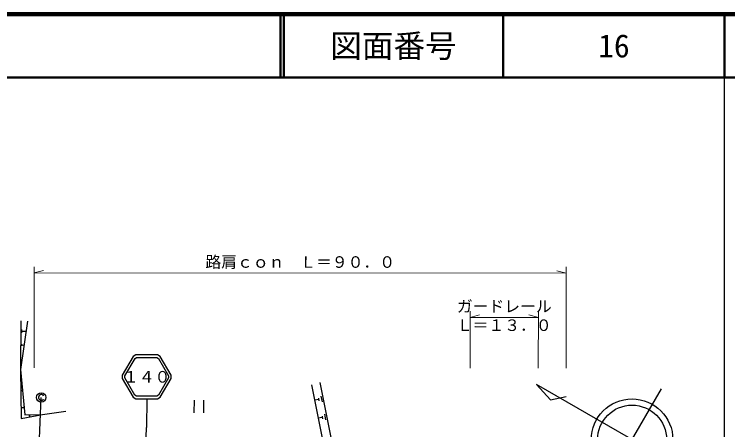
# Model space of a CAD drawing. Units: millimetres, scale not verified. Extents: x 40000 to 680000, y 20000 to 380000.
# Drawn here: x 466620 to 579500, y 314234 to 380000 of the extents above; entities that cross this region are included whole.
import ezdxf
from ezdxf.enums import TextEntityAlignment as Align

# ---------------------------------------------------------------- set-up
doc = ezdxf.new("R2010")
doc.units = ezdxf.units.MM
doc.header["$LTSCALE"] = 1000
for name, color, linetype, lineweight in [('M-BGD', 7, 'Continuous', 25), ('M-BGD-EXST', 7, 'Continuous', 25), ('M-BMK-SRVR', 3, 'Continuous', 25), ('M-STR-HTXT', 7, 'Continuous', 13), ('M-STR-STRC', 7, 'Continuous', 25), ('M-TTL', 2, 'Continuous', 140), ('M-TTL-BAND', 7, 'Continuous', 25), ('M-TTL-LINE', 7, 'Continuous', 50)]:
    doc.layers.add(name, color=color, linetype=linetype, lineweight=lineweight)
doc.layers.add('M-TTL-TXT', color=7, linetype='Continuous')
doc.styles.add('ＭＳ ゴシック', font='')
doc.styles.get('ＭＳ ゴシック').set_extended_font_data('MS Gothic')

msp = doc.modelspace()

# ---------------------------------------------------------------- linework, layer by layer
at = {"layer": 'M-BGD'}
for p, q in [((467657, 331480), (467624, 323770)), ((468703, 331409), (467624, 323770)), ((467816, 329567), (467818, 330098)), ((467817, 329832), (468480, 329830)), ((467810, 327503), (467811, 327792)), ((467811, 327648), (468171, 327646)), ((467885, 320444), (467668, 320423)), ((467877, 320531), (467894, 320358)), ((515141, 319563), (515317, 318672)), ((495057, 318934), (495056, 316934)), ((496557, 318933), (496556, 316933)), ((514784, 319029), (514115, 318897)), ((514739, 319252), (514828, 318807)), ((468148, 317725), (467706, 317682)), ((468131, 317902), (468165, 317548)), ((468921, 316546), (469161, 316552)), ((469041, 316549), (469048, 316249)), ((471079, 316643), (474786, 317190)), ((515352, 316177), (514690, 316046)), ((515308, 316398), (515396, 315957)), ((515706, 316706), (515881, 315823))]:
    msp.add_line(p, q, dxfattribs=at)
for points in [[(467624, 323770), (468317, 316602), (471079, 316643)], [(467624, 323770), (467727, 315993), (471079, 316643)], [(517794, 299890), (518654, 299972), (519144, 300265), (519389, 301636), (518536, 303957), (515020, 321717)], [(513627, 321323), (517030, 304436), (517281, 303331)]]:
    msp.add_lwpolyline(points, dxfattribs=at)
at = {"layer": 'M-BGD-EXST'}
for p, q in [((470514, 319568), (470476, 319418)), ((470589, 319681), (470514, 319568)), ((470701, 319756), (470589, 319681)), ((470814, 319793), (470701, 319756)), ((470964, 319793), (470814, 319793)), ((471076, 319755), (470964, 319793)), ((471189, 319680), (471076, 319755)), ((471264, 319568), (471189, 319680)), ((470476, 319418), (470476, 319268)), ((470476, 319268), (470513, 319118)), ((470513, 319118), (470588, 319006)), ((470550, 311509), (470889, 319343)), ((470588, 319006), (470701, 318931)), ((470701, 318931), (470813, 318893)), ((470813, 318893), (470963, 318893)), ((470963, 318893), (471076, 318930)), ((471076, 318930), (471188, 319005)), ((471188, 319005), (471263, 319118))]:
    msp.add_line(p, q, dxfattribs=at)
msp.add_circle((470889, 319343), 750, dxfattribs=at)
at = {"layer": 'M-BMK-SRVR'}
msp.add_line((559372, 304011), (569005, 320721), dxfattribs=at)
msp.add_lwpolyline([(575222, 306410), (549231, 321394), (551444, 318975), (553917, 319514)], dxfattribs=at)
for radius in [6451, 5458]:
    msp.add_circle((564364, 312670), radius, dxfattribs=at)
at = {"layer": 'M-STR-HTXT'}
for p, q in [((469771, 340045), (469761, 324045)), ((553958, 339995), (553948, 323995)), ((469770, 339045), (471270, 339445)), ((469770, 339045), (553957, 338995)), ((553957, 338995), (552457, 339396)), ((538745, 333004), (538740, 324004)), ((549538, 332997), (549533, 323997)), ((538745, 332004), (540245, 332403)), ((538745, 332004), (549537, 331997)), ((549537, 331997), (548038, 332398))]:
    msp.add_line(p, q, dxfattribs=at)
at = {"layer": 'M-STR-STRC'}
for p in [(487569, 319147), (487292, 308360)]:
    msp.add_line(p, (487567, 314611), dxfattribs=at)
for points in [[(491427, 322359), (491427, 322859), (489718, 325824), (489285, 326074), (485862, 326076), (485429, 325826), (483716, 322863), (483716, 322363), (485425, 319398), (485858, 319148), (489281, 319146), (489714, 319395)], [(489174, 319546), (485965, 319548), (485718, 319691), (484116, 322470), (484116, 322756), (485722, 325533), (485969, 325676), (489177, 325674), (489425, 325531), (491027, 322752), (491027, 322466), (489421, 319688)]]:
    msp.add_lwpolyline(points, close=True, dxfattribs=at)
at = {"layer": 'M-TTL'}
msp.add_line((680000, 380000), (40000, 380000), dxfattribs=at)
at = {"layer": 'M-TTL-BAND'}
msp.add_line((579000, 20000), (579000, 370000), dxfattribs=at)
at = {"layer": 'M-TTL-LINE'}
for p, q in [((508747, 380000), (508747, 370000)), ((509247, 380000), (509247, 370000)), ((543997, 380000), (543997, 370000)), ((579000, 380000), (579000, 370000)), ((40000, 370000), (680000, 370000))]:
    msp.add_line(p, q, dxfattribs=at)

# ---------------------------------------------------------------- texts
at = {"layer": 'M-STR-HTXT', "style": 'ＭＳ ゴシック'}
for s, p in [('路肩ｃｏｎ\u3000Ｌ＝９０．０', (511864, 339320)), ('ガードレール', (544141, 332301))]:
    msp.add_text(s, height=1833, rotation=359.965, dxfattribs=at).set_placement(p, align=Align.BOTTOM_CENTER)
msp.add_text('Ｌ＝１３．０', height=1833, rotation=359.965, dxfattribs=at).set_placement((544141, 331701), align=Align.TOP_CENTER)
at = {"layer": 'M-STR-STRC', "style": 'ＭＳ ゴシック'}
msp.add_text('１４０', height=1833, rotation=359.965, dxfattribs=at).set_placement((487571, 322611), align=Align.MIDDLE_CENTER)
at = {"layer": 'M-TTL-TXT', "style": 'ＭＳ ゴシック'}
for s, p in [('図面番号', (526622, 375000)), ('16', (561497, 375000))]:
    msp.add_text(s, height=3666, dxfattribs=at).set_placement(p, align=Align.MIDDLE_CENTER)

doc.saveas('drawing.dxf')
